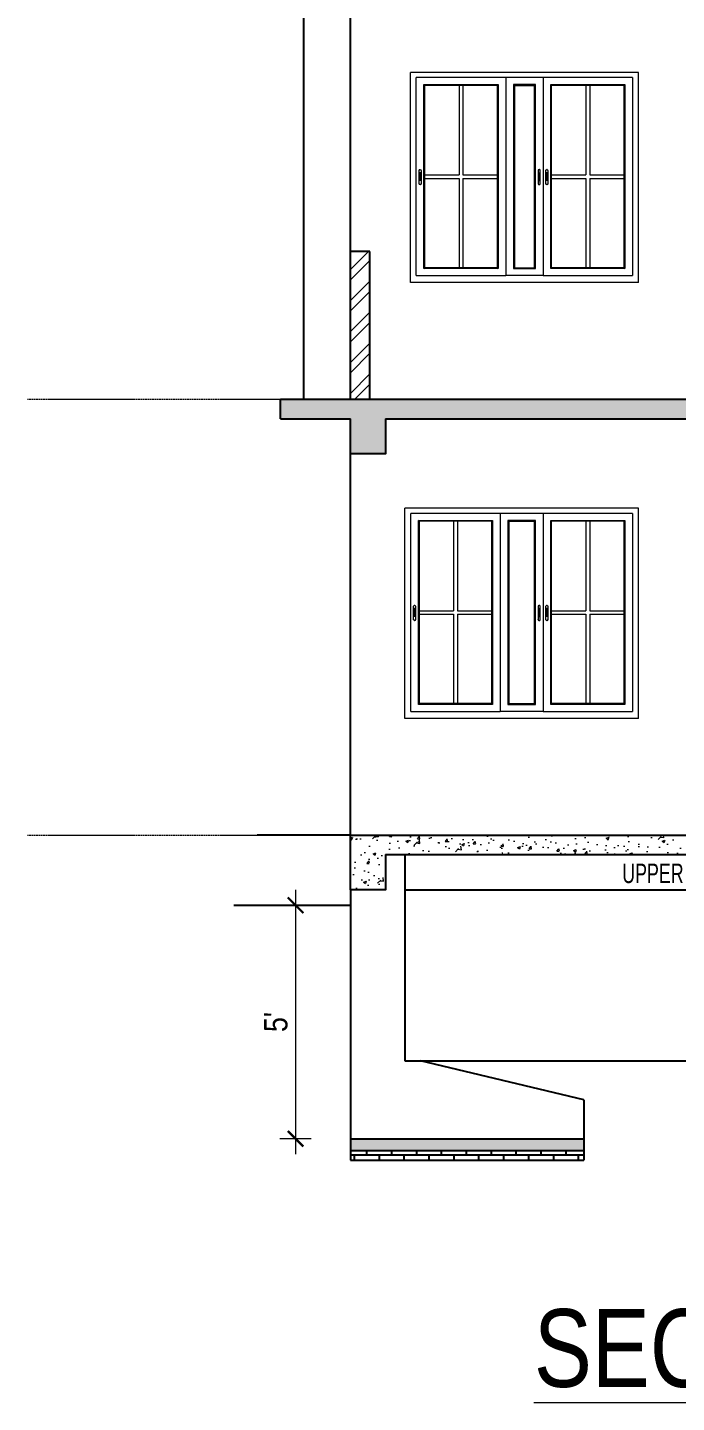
# Model space of a CAD drawing. Header units: inches. Extents: x -5058079 to -5054904, y -3262045 to -3259800.
# Drawn here: x -5055993 to -5055826.2, y -3261291.3 to -3260938 of the extents above; entities that cross this region are included whole.
import ezdxf

# ---------------------------------------------------------------- set-up
doc = ezdxf.new("R2010")
doc.units = ezdxf.units.IN
doc.header["$LTSCALE"] = 2
doc.header["$MEASUREMENT"] = 0
doc.header["$PDMODE"] = 34
doc.linetypes.add('ACAD_ISO02W100', pattern=[15, 12, -3])
doc.linetypes.add('CENTER', pattern=[2, 1.25, -0.25, 0.25, -0.25])
doc.layers.get('0').update_dxf_attribs({"linetype": 'CONTINUOUS'})
doc.layers.get('DEFPOINTS').update_dxf_attribs({"color": 141, "linetype": 'CONTINUOUS'})
for name, color, linetype, lineweight in [('Annotate-Bold.w', 187, 'CONTINUOUS', 18), ('DIM 1-100', 4, 'CONTINUOUS', 13), ('Door-Window', 47, 'CONTINUOUS', 15), ('HATCH', 60, 'ACAD_ISO02W100', 13), ('Text-100.w', 254, 'CONTINUOUS', 9), ('window', 4, 'CONTINUOUS', 13)]:
    doc.layers.add(name, color=color, linetype=linetype, lineweight=lineweight)
doc.styles.add('Arial', font='arial.ttf', dxfattribs={"width": 0.8, "height": 12})
doc.styles.get("Standard").update_dxf_attribs({"font": 'ARIALN.TTF'})
doc.dimstyles.new('1 by 96', dxfattribs={"dimtxt": 6, "dimasz": 4, "dimexe": 4, "dimexo": 4, "dimgap": 2, "dimtad": 1, "dimdec": 0, "dimzin": 0, "dimdsep": 46, "dimlunit": 4, "dimtxsty": 'Standard', "dimblk": 'ARCHTICK', "dimcen": 0, "dimdle": 4, "dimadec": 0, "dimazin": 0, "dimtfac": 1, "dimtdec": 0, "dimtix": 1, "dimtofl": 0, "dimtmove": 1, "dimatfit": 3, "dimldrblk": 'ARCHTICK', "dimfxl": 4, "dimfxlon": 1, "dimtolj": 1, "dimtzin": 0, "dimlwd": -1, "dimlwe": -1, "dimarcsym": 0})
pattern_1 = [(50, (2074.156, -4543.582), (7.172601826, -0.62752135), [0.75, -8.25]), (355, (2074.156, -4543.582), (-1.387513336, 7.521921337), [0.6, -6.6]), (100.45144446, (2074.7536, -4543.634), (5.785088467, 6.89439991), [0.63740192, -7.01142112]), (46.1842, (2074.156, -4541.582), (10.672413307, -1.655192808), [1.125, -12.375]), (96.63563549, (2075.045, -4541.72), (9.346619457, 9.741186008), [0.95610342, -10.5171376]), (351.184164, (2074.156, -4541.582), (9.34661945, 9.741186003), [0.9, -9.90000001]), (21, (2075.156, -4542.082), (5.969070521, -4.0261889067), [0.75, -8.25]), (326, (2075.156, -4542.082), (2.433153319, 7.2515004505), [0.6, -6.6]), (71.45144474, (2075.653, -4542.417), (8.402223767, 3.225311528), [0.6374019, -7.01142112]), (37.5, (2074.156, -4543.5817), (0.1215985532, 3.3289385383), [0, -6.52, 0, -6.7, 0, -6.625]), (7.5, (2074.156, -4543.5817), (2.6306953744, 3.9441171188), [0, -3.82, 0, -6.37, 0, -2.525]), (327.5, (2071.926, -4543.5817), (5.3382243617, -0.2255487173), [0, -2.5, 0, -7.8, 0, -10.35]), (317.5, (2070.926, -4543.5817), (5.8318616934, 1.0010498233), [0, -3.25, 0, -5.18, 0, -7.35])]

# ---------------------------------------------------------------- blocks, each defined once
blk = doc.blocks.new('_ArchTick')
at = {"color": 0, "linetype": 'ByBlock', "const_width": 0.15}
blk.add_lwpolyline([(-0.5, -0.5), (0.5, 0.5)], dxfattribs=at)
blk = doc.blocks.new('*D2310')
at = {"layer": 'DEFPOINTS', "color": 0, "ltscale": 0.5, "transparency": 16777216}
for p in [(-5055910.02, -3261163.58), (-5055924.12, -3261223.58), (-5055910.02, -3261223.58)]:
    blk.add_point(p, dxfattribs=at)
at = {"layer": 'DIM 1-100', "color": 0, "ltscale": 0.5, "transparency": 16777216}
for p, q in [((-5055924.12, -3261159.58), (-5055924.12, -3261227.58)), ((-5055920.12, -3261163.58), (-5055928.12, -3261163.58)), ((-5055920.12, -3261223.58), (-5055928.12, -3261223.58))]:
    blk.add_line(p, q, dxfattribs=at)
at = {"layer": 'DIM 1-100', "color": 0, "ltscale": 0.5, "transparency": 16777216, "xscale": 4, "yscale": 4, "zscale": 4}
for p, rotation in [((-5055924.12, -3261163.58), 90), ((-5055924.12, -3261223.58), 270)]:
    blk.add_blockref('_ArchTick', p, dxfattribs=dict(at, rotation=rotation))
at = {"layer": 'DIM 1-100', "color": 0, "ltscale": 0.5, "transparency": 16777216, "insert": (-5055929.17, -3261193.58), "char_height": 6, "attachment_point": 5, "rotation": 90}
blk.add_mtext("\\A1;5'", dxfattribs=at)

msp = doc.modelspace()

# ---------------------------------------------------------------- hatches: boundary and pattern name
at = {"ltscale": 0.5}
h = msp.add_hatch(dxfattribs=at)
h.set_pattern_fill('AR-CONC', color=256, style=0)
h.set_pattern_definition([(50, (-9348.9913, 49.0565), (7.172601826, -0.62752135), [0.75, -8.25]), (355, (-9348.991, 49.0565), (-1.387513336, 7.521921337), [0.6, -6.6]), (100.4514, (-9348.3936, 49.004), (5.785093817, 6.894395421), [0.6374019, -7.01142112]), (46.1842, (-9348.991, 51.0565), (10.672410486, -1.655190143), [1.125, -12.375]), (96.6356, (-9348.102, 50.919), (9.346627055, 9.741178709), [0.95610288, -10.51713]), (351.1842, (-9348.991, 51.057), (9.346619451, 9.74118601), [0.9, -9.9]), (21, (-9347.9913, 50.5565), (5.969070521, -4.0261889067), [0.75, -8.25]), (326, (-9347.991, 50.5565), (2.433153319, 7.2515004505), [0.6, -6.6]), (71.4514, (-9347.494, 50.221), (8.402226286, 3.225304967), [0.6374019, -7.01142112]), (37.5, (-9348.9913, 49.0565), (0.1215985532, 3.3289385383), [0, -6.52, 0, -6.7, 0, -6.625]), (7.5, (-9348.9913, 49.0565), (2.6306953744, 3.9441171188), [0, -3.82, 0, -6.37, 0, -2.525]), (327.5, (-9351.2213, 49.0565), (5.3382243617, -0.2255487173), [0, -2.5, 0, -7.8, 0, -10.35]), (317.5, (-9352.2213, 49.0565), (5.8318616934, 1.0010498233), [0, -3.25, 0, -5.18, 0, -7.35])])
h.paths.add_polyline_path([(-5055910.02, -3261223.58), (-5055910.02, -3261226.58), (-5055850.02, -3261226.58), (-5055850.02, -3261223.58)])
h.paths.add_polyline_path([(-5055733.1, -3261226.58), (-5055733.1, -3261223.58), (-5055817.1, -3261223.58), (-5055817.1, -3261226.58)])
h.paths.add_polyline_path([(-5055707.44, -3261223.58), (-5055707.44, -3261226.58), (-5055647.44, -3261226.58), (-5055647.44, -3261223.58)])
h = msp.add_hatch(dxfattribs=at)
h.set_pattern_fill('AR-B816', color=256, scale=0.4, style=0)
h.set_pattern_definition([(0, (-9348.9913, 49.0565), (0, 3.2), []), (90, (-9348.9913, 49.0565), (-3.2, 3.2), [3.2, -3.2])])
h.paths.add_polyline_path([(-5055850.02, -3261229.08), (-5055850.02, -3261226.58), (-5055910.02, -3261226.58), (-5055910.02, -3261229.08)])
h.paths.add_polyline_path([(-5055817.1, -3261226.58), (-5055817.1, -3261229.08), (-5055733.1, -3261229.08), (-5055733.1, -3261226.58)])
h.paths.add_polyline_path([(-5055707.44, -3261226.58), (-5055707.44, -3261229.08), (-5055647.44, -3261229.08), (-5055647.44, -3261226.58)])
at = {"layer": 'Door-Window', "linetype": 'ByBlock'}
h = msp.add_hatch(dxfattribs=at)
h.set_pattern_fill('AR-CONC', color=256)
h.set_pattern_definition(pattern_1)
h.paths.add_polyline_path([(-5055910.02, -3261047.58), (-5055901.02, -3261047.58), (-5055901.02, -3261038.58), (-5055779.6, -3261038.58), (-5055779.6, -3261047.58), (-5055770.6, -3261047.58), (-5055770.6, -3261038.58), (-5055763.96, -3261038.58), (-5055756.82, -3261033.58), (-5055928.02, -3261033.58), (-5055928.02, -3261038.58), (-5055910.02, -3261038.58)])
h = msp.add_hatch(dxfattribs=at)
h.set_pattern_fill('AR-CONC', color=256)
h.set_pattern_definition(pattern_1)
h.paths.add_polyline_path([(-5055910.02, -3261159.58), (-5055901.02, -3261159.58), (-5055901.02, -3261150.58), (-5055779.6, -3261150.58), (-5055779.6, -3261159.58), (-5055770.6, -3261159.58), (-5055770.6, -3261150.58), (-5055764.02, -3261150.58), (-5055756.88, -3261145.58), (-5055910.02, -3261145.58)])
at = {"layer": 'HATCH', "ltscale": 0.01}
h = msp.add_hatch(dxfattribs=at)
h.set_pattern_fill('ANSI32', color=256, scale=15, style=0)
h.set_pattern_definition([(45, (20758.7843, -1743.482), (-3.977475644, 3.977475644), []), (45, (20761.436, -1743.482), (-3.977475644, 3.977475644), [])])
h.paths.add_polyline_path([(-5055905.02, -3260995.58), (-5055910.02, -3260995.58), (-5055910.02, -3261033.58), (-5055905.02, -3261033.58)])

# ---------------------------------------------------------------- linework, layer by layer
at = {"ltscale": 0.5}
for p, q in [((-5055922.02, -3261033.58), (-5055922.02, -3260926.58)), ((-5055910.02, -3261033.58), (-5055910.02, -3260926.58)), ((-5055905.02, -3260995.58), (-5055910.02, -3260995.58)), ((-5055905.02, -3261033.58), (-5055905.02, -3260995.58)), ((-5055928.02, -3261033.58), (-5055765.54, -3261033.58)), ((-5055928.02, -3261038.58), (-5055928.02, -3261033.58)), ((-5055928.02, -3261038.58), (-5055910.02, -3261038.58)), ((-5055910.02, -3261145.58), (-5055910.02, -3261038.58)), ((-5055901.02, -3261038.58), (-5055779.6, -3261038.58)), ((-5055910.02, -3261145.58), (-5055934.02, -3261145.58)), ((-5055910.02, -3261145.58), (-5055765.6, -3261145.58)), ((-5055901.02, -3261150.58), (-5055779.6, -3261150.58)), ((-5055896.02, -3261150.58), (-5055896.02, -3261203.58)), ((-5055910.02, -3261159.58), (-5055910.02, -3261229.08)), ((-5055896.02, -3261159.58), (-5055782.1, -3261159.58)), ((-5055940.02, -3261163.58), (-5055910.02, -3261163.58)), ((-5055896.02, -3261203.58), (-5055892.02, -3261203.58)), ((-5055896.02, -3261203.58), (-5055782.1, -3261203.58)), ((-5055850.02, -3261213.58), (-5055892.02, -3261203.58)), ((-5055850.02, -3261213.58), (-5055850.02, -3261223.58)), ((-5055910.02, -3261223.58), (-5055850.02, -3261223.58)), ((-5055850.02, -3261223.58), (-5055850.02, -3261229.08)), ((-5055910.02, -3261226.58), (-5055850.02, -3261226.58)), ((-5055910.02, -3261229.08), (-5055850.02, -3261229.08)), ((-5055910.02, -3261229.08), (-5055850.02, -3261229.08))]:
    msp.add_line(p, q, dxfattribs=at)
for points in [[(-5055901.02, -3261038.58), (-5055901.02, -3261047.58), (-5055910.02, -3261047.58), (-5055910.02, -3261038.58)], [(-5055901.02, -3261150.58), (-5055901.02, -3261159.58), (-5055910.02, -3261159.58), (-5055910.02, -3261145.58), (-5055901.02, -3261145.58)]]:
    msp.add_lwpolyline(points, dxfattribs=at)
at = {"layer": 'Annotate-Bold.w', "linetype": 'CENTER', "ltscale": 0.01}
for p, q in [((-5055993.01, -3261033.58), (-5055604.24, -3261033.58)), ((-5055993.01, -3261145.58), (-5055604.24, -3261145.58))]:
    msp.add_line(p, q, dxfattribs=at)
at = {"layer": 'window'}
for p, q in [((-5055894.6, -3261003.58), (-5055894.6, -3260949.58)), ((-5055836.02, -3260949.58), (-5055894.6, -3260949.58)), ((-5055836.02, -3261003.58), (-5055836.02, -3260949.58)), ((-5055893.1, -3261001.8), (-5055893.1, -3260950.91)), ((-5055837.52, -3260950.91), (-5055893.1, -3260950.91)), ((-5055891.13, -3261000), (-5055891.13, -3260952.71)), ((-5055891.13, -3260952.71), (-5055872.06, -3260952.71)), ((-5055890.89, -3260952.93), (-5055891.13, -3260952.71)), ((-5055890.89, -3260999.78), (-5055890.89, -3260952.93)), ((-5055872.31, -3260952.93), (-5055890.89, -3260952.93)), ((-5055882.09, -3260952.93), (-5055882.09, -3260975.91)), ((-5055881.11, -3260952.93), (-5055881.11, -3260975.91)), ((-5055872.31, -3260952.93), (-5055872.06, -3260952.71)), ((-5055872.31, -3260952.93), (-5055872.31, -3260999.78)), ((-5055872.06, -3260952.71), (-5055872.06, -3261000)), ((-5055870.1, -3260950.91), (-5055870.1, -3261001.8)), ((-5055862.49, -3260952.71), (-5055868.13, -3260952.71)), ((-5055868.13, -3260952.71), (-5055868.13, -3261000)), ((-5055867.89, -3260952.93), (-5055868.13, -3260952.71)), ((-5055867.89, -3260952.93), (-5055867.89, -3260999.78)), ((-5055867.89, -3260952.93), (-5055862.73, -3260952.93)), ((-5055862.73, -3260952.93), (-5055862.49, -3260952.71)), ((-5055862.73, -3260999.78), (-5055862.73, -3260952.93)), ((-5055862.49, -3261000), (-5055862.49, -3260952.71)), ((-5055860.52, -3260950.91), (-5055860.52, -3261001.8)), ((-5055858.56, -3261000), (-5055858.56, -3260952.71)), ((-5055858.56, -3260952.71), (-5055839.49, -3260952.71)), ((-5055858.31, -3260952.93), (-5055858.56, -3260952.71)), ((-5055858.31, -3260999.78), (-5055858.31, -3260952.93)), ((-5055839.73, -3260952.93), (-5055858.31, -3260952.93)), ((-5055849.51, -3260952.93), (-5055849.51, -3260975.91)), ((-5055848.53, -3260952.93), (-5055848.53, -3260975.91)), ((-5055839.73, -3260952.93), (-5055839.49, -3260952.71)), ((-5055839.73, -3260952.93), (-5055839.73, -3260999.78)), ((-5055839.49, -3260952.71), (-5055839.49, -3261000)), ((-5055837.52, -3260950.91), (-5055837.52, -3261001.8)), ((-5055892.37, -3260974.75), (-5055892.36, -3260974.72)), ((-5055892.37, -3260974.79), (-5055892.36, -3260974.72)), ((-5055892.37, -3260974.79), (-5055892.37, -3260974.75)), ((-5055892.37, -3260978.18), (-5055892.37, -3260974.79)), ((-5055892.36, -3260974.72), (-5055892.34, -3260974.69)), ((-5055892.34, -3260974.69), (-5055892.32, -3260974.66)), ((-5055892.29, -3260974.63), (-5055892.32, -3260974.66)), ((-5055892.26, -3260974.61), (-5055892.29, -3260974.63)), ((-5055892.27, -3260975.46), (-5055892.28, -3260975.48)), ((-5055892.28, -3260975.48), (-5055892.28, -3260975.51)), ((-5055892.26, -3260975.44), (-5055892.27, -3260975.46)), ((-5055892.26, -3260974.61), (-5055892.22, -3260974.59)), ((-5055892.25, -3260975.42), (-5055892.26, -3260975.44)), ((-5055892.23, -3260975.4), (-5055892.25, -3260975.42)), ((-5055892.21, -3260975.39), (-5055892.23, -3260975.4)), ((-5055892.19, -3260974.58), (-5055892.22, -3260974.59)), ((-5055892.18, -3260975.37), (-5055892.21, -3260975.39)), ((-5055892.14, -3260974.57), (-5055892.19, -3260974.58)), ((-5055892.16, -3260975.37), (-5055892.18, -3260975.37)), ((-5055892.13, -3260975.36), (-5055892.16, -3260975.37)), ((-5055892.1, -3260974.57), (-5055892.14, -3260974.57)), ((-5055892.1, -3260975.36), (-5055892.13, -3260975.36)), ((-5055892.06, -3260974.57), (-5055892.1, -3260974.57)), ((-5055892.07, -3260975.36), (-5055892.1, -3260975.36)), ((-5055892.05, -3260975.37), (-5055892.07, -3260975.36)), ((-5055892.06, -3260974.57), (-5055892.02, -3260974.58)), ((-5055892.02, -3260975.37), (-5055892.05, -3260975.37)), ((-5055892.02, -3260974.58), (-5055891.98, -3260974.59)), ((-5055892, -3260975.39), (-5055892.02, -3260975.37)), ((-5055891.97, -3260975.4), (-5055892, -3260975.39)), ((-5055891.98, -3260974.59), (-5055891.94, -3260974.61)), ((-5055891.95, -3260975.42), (-5055891.97, -3260975.4)), ((-5055891.94, -3260975.44), (-5055891.95, -3260975.42)), ((-5055891.94, -3260974.61), (-5055891.91, -3260974.63)), ((-5055891.93, -3260975.46), (-5055891.94, -3260975.44)), ((-5055891.92, -3260975.48), (-5055891.93, -3260975.46)), ((-5055891.92, -3260975.51), (-5055891.92, -3260975.48)), ((-5055891.91, -3260974.63), (-5055891.88, -3260974.66)), ((-5055891.86, -3260974.69), (-5055891.88, -3260974.66)), ((-5055891.84, -3260974.72), (-5055891.86, -3260974.69)), ((-5055891.84, -3260974.75), (-5055891.84, -3260974.72)), ((-5055891.84, -3260974.75), (-5055891.83, -3260974.79)), ((-5055891.83, -3260974.79), (-5055891.83, -3260978.18)), ((-5055861.78, -3260974.75), (-5055861.79, -3260974.79)), ((-5055861.79, -3260974.79), (-5055861.79, -3260978.18)), ((-5055861.77, -3260974.72), (-5055861.78, -3260974.75)), ((-5055861.76, -3260974.69), (-5055861.77, -3260974.72)), ((-5055861.74, -3260974.66), (-5055861.76, -3260974.69)), ((-5055861.71, -3260974.63), (-5055861.74, -3260974.66)), ((-5055861.68, -3260974.61), (-5055861.71, -3260974.63)), ((-5055861.7, -3260975.48), (-5055861.69, -3260975.46)), ((-5055861.7, -3260975.51), (-5055861.7, -3260975.48)), ((-5055861.69, -3260975.46), (-5055861.68, -3260975.44)), ((-5055861.64, -3260974.59), (-5055861.68, -3260974.61)), ((-5055861.68, -3260975.44), (-5055861.66, -3260975.42)), ((-5055861.66, -3260975.42), (-5055861.65, -3260975.4)), ((-5055861.65, -3260975.4), (-5055861.62, -3260975.39)), ((-5055861.6, -3260974.58), (-5055861.64, -3260974.59)), ((-5055861.62, -3260975.39), (-5055861.6, -3260975.37)), ((-5055861.56, -3260974.57), (-5055861.6, -3260974.58)), ((-5055861.6, -3260975.37), (-5055861.57, -3260975.37)), ((-5055861.57, -3260975.37), (-5055861.55, -3260975.36)), ((-5055861.52, -3260974.57), (-5055861.56, -3260974.57)), ((-5055861.55, -3260975.36), (-5055861.52, -3260975.36)), ((-5055861.47, -3260974.57), (-5055861.52, -3260974.57)), ((-5055861.52, -3260975.36), (-5055861.49, -3260975.36)), ((-5055861.49, -3260975.36), (-5055861.46, -3260975.37)), ((-5055861.43, -3260974.58), (-5055861.47, -3260974.57)), ((-5055861.46, -3260975.37), (-5055861.43, -3260975.37)), ((-5055861.39, -3260974.59), (-5055861.43, -3260974.58)), ((-5055861.43, -3260975.37), (-5055861.41, -3260975.39)), ((-5055861.41, -3260975.39), (-5055861.39, -3260975.4)), ((-5055861.36, -3260974.61), (-5055861.39, -3260974.59)), ((-5055861.39, -3260975.4), (-5055861.37, -3260975.42)), ((-5055861.37, -3260975.42), (-5055861.36, -3260975.44)), ((-5055861.33, -3260974.63), (-5055861.36, -3260974.61)), ((-5055861.36, -3260975.44), (-5055861.34, -3260975.46)), ((-5055861.34, -3260975.46), (-5055861.34, -3260975.48)), ((-5055861.34, -3260975.48), (-5055861.34, -3260975.51)), ((-5055861.3, -3260974.66), (-5055861.33, -3260974.63)), ((-5055861.28, -3260974.69), (-5055861.3, -3260974.66)), ((-5055861.26, -3260974.72), (-5055861.28, -3260974.69)), ((-5055861.25, -3260974.75), (-5055861.26, -3260974.72)), ((-5055861.25, -3260974.79), (-5055861.26, -3260974.72)), ((-5055861.25, -3260974.79), (-5055861.25, -3260974.75)), ((-5055861.25, -3260978.18), (-5055861.25, -3260974.79)), ((-5055859.8, -3260974.79), (-5055859.78, -3260974.72)), ((-5055859.8, -3260974.79), (-5055859.79, -3260974.75)), ((-5055859.8, -3260978.18), (-5055859.8, -3260974.79)), ((-5055859.79, -3260974.75), (-5055859.78, -3260974.72)), ((-5055859.78, -3260974.72), (-5055859.77, -3260974.69)), ((-5055859.77, -3260974.69), (-5055859.74, -3260974.66)), ((-5055859.72, -3260974.63), (-5055859.74, -3260974.66)), ((-5055859.68, -3260974.61), (-5055859.72, -3260974.63)), ((-5055859.7, -3260975.46), (-5055859.71, -3260975.48)), ((-5055859.71, -3260975.48), (-5055859.71, -3260975.51)), ((-5055859.69, -3260975.44), (-5055859.7, -3260975.46)), ((-5055859.67, -3260975.42), (-5055859.69, -3260975.44)), ((-5055859.68, -3260974.61), (-5055859.65, -3260974.59)), ((-5055859.65, -3260975.4), (-5055859.67, -3260975.42)), ((-5055859.61, -3260974.58), (-5055859.65, -3260974.59)), ((-5055859.63, -3260975.39), (-5055859.65, -3260975.4)), ((-5055859.61, -3260975.37), (-5055859.63, -3260975.39)), ((-5055859.57, -3260974.57), (-5055859.61, -3260974.58)), ((-5055859.58, -3260975.37), (-5055859.61, -3260975.37)), ((-5055859.55, -3260975.36), (-5055859.58, -3260975.37)), ((-5055859.53, -3260974.57), (-5055859.57, -3260974.57)), ((-5055859.53, -3260975.36), (-5055859.55, -3260975.36)), ((-5055859.48, -3260974.57), (-5055859.53, -3260974.57)), ((-5055859.5, -3260975.36), (-5055859.53, -3260975.36)), ((-5055859.47, -3260975.37), (-5055859.5, -3260975.36)), ((-5055859.48, -3260974.57), (-5055859.44, -3260974.58)), ((-5055859.44, -3260975.37), (-5055859.47, -3260975.37)), ((-5055859.44, -3260974.58), (-5055859.4, -3260974.59)), ((-5055859.42, -3260975.39), (-5055859.44, -3260975.37)), ((-5055859.4, -3260975.4), (-5055859.42, -3260975.39)), ((-5055859.4, -3260974.59), (-5055859.37, -3260974.61)), ((-5055859.38, -3260975.42), (-5055859.4, -3260975.4)), ((-5055859.36, -3260975.44), (-5055859.38, -3260975.42)), ((-5055859.37, -3260974.61), (-5055859.33, -3260974.63)), ((-5055859.35, -3260975.46), (-5055859.36, -3260975.44)), ((-5055859.35, -3260975.48), (-5055859.35, -3260975.46)), ((-5055859.34, -3260975.51), (-5055859.35, -3260975.48)), ((-5055859.33, -3260974.63), (-5055859.31, -3260974.66)), ((-5055859.29, -3260974.69), (-5055859.31, -3260974.66)), ((-5055859.27, -3260974.72), (-5055859.29, -3260974.69)), ((-5055859.26, -3260974.75), (-5055859.27, -3260974.72)), ((-5055859.26, -3260974.75), (-5055859.26, -3260974.79)), ((-5055859.26, -3260974.79), (-5055859.26, -3260978.18)), ((-5055892.37, -3260978.21), (-5055892.37, -3260978.18)), ((-5055892.36, -3260978.25), (-5055892.37, -3260978.21)), ((-5055892.36, -3260978.25), (-5055892.34, -3260978.28)), ((-5055892.34, -3260978.28), (-5055892.32, -3260978.31)), ((-5055892.32, -3260978.31), (-5055892.29, -3260978.34)), ((-5055892.26, -3260978.36), (-5055892.29, -3260978.34)), ((-5055892.28, -3260975.51), (-5055892.28, -3260977.21)), ((-5055892.28, -3260977.24), (-5055892.28, -3260977.21)), ((-5055892.27, -3260977.26), (-5055892.28, -3260977.24)), ((-5055892.26, -3260977.28), (-5055892.27, -3260977.26)), ((-5055892.25, -3260977.3), (-5055892.26, -3260977.28)), ((-5055892.22, -3260978.38), (-5055892.26, -3260978.36)), ((-5055892.23, -3260977.32), (-5055892.25, -3260977.3)), ((-5055892.21, -3260977.33), (-5055892.23, -3260977.32)), ((-5055892.22, -3260978.38), (-5055892.19, -3260978.39)), ((-5055892.18, -3260977.35), (-5055892.21, -3260977.33)), ((-5055892.14, -3260978.4), (-5055892.19, -3260978.39)), ((-5055892.16, -3260977.36), (-5055892.18, -3260977.35)), ((-5055892.13, -3260977.36), (-5055892.16, -3260977.36)), ((-5055892.1, -3260978.4), (-5055892.14, -3260978.4)), ((-5055892.1, -3260977.36), (-5055892.13, -3260977.36)), ((-5055892.07, -3260977.36), (-5055892.1, -3260977.36)), ((-5055892.1, -3260978.4), (-5055892.06, -3260978.4)), ((-5055892.05, -3260977.36), (-5055892.07, -3260977.36)), ((-5055892.06, -3260978.4), (-5055892.02, -3260978.39)), ((-5055892.02, -3260977.35), (-5055892.05, -3260977.36)), ((-5055892, -3260977.33), (-5055892.02, -3260977.35)), ((-5055891.98, -3260978.38), (-5055892.02, -3260978.39)), ((-5055891.97, -3260977.32), (-5055892, -3260977.33)), ((-5055891.94, -3260978.36), (-5055891.98, -3260978.38)), ((-5055891.95, -3260977.3), (-5055891.97, -3260977.32)), ((-5055891.94, -3260977.28), (-5055891.95, -3260977.3)), ((-5055891.93, -3260977.26), (-5055891.94, -3260977.28)), ((-5055891.94, -3260978.36), (-5055891.91, -3260978.34)), ((-5055891.92, -3260977.24), (-5055891.93, -3260977.26)), ((-5055891.92, -3260977.21), (-5055891.92, -3260975.51)), ((-5055891.92, -3260977.21), (-5055891.92, -3260977.24)), ((-5055891.91, -3260978.34), (-5055891.88, -3260978.31)), ((-5055891.88, -3260978.31), (-5055891.86, -3260978.28)), ((-5055891.84, -3260978.25), (-5055891.86, -3260978.28)), ((-5055891.84, -3260978.21), (-5055891.83, -3260978.18)), ((-5055891.83, -3260978.18), (-5055891.84, -3260978.25)), ((-5055891.84, -3260978.21), (-5055891.84, -3260978.25)), ((-5055890.89, -3260975.91), (-5055882.09, -3260975.91)), ((-5055890.89, -3260976.81), (-5055882.09, -3260976.81)), ((-5055882.09, -3260976.81), (-5055882.09, -3260999.78)), ((-5055881.11, -3260975.91), (-5055872.31, -3260975.91)), ((-5055881.11, -3260976.81), (-5055872.31, -3260976.81)), ((-5055881.11, -3260976.81), (-5055881.11, -3260999.78)), ((-5055861.78, -3260978.21), (-5055861.79, -3260978.18)), ((-5055861.79, -3260978.18), (-5055861.77, -3260978.25)), ((-5055861.78, -3260978.21), (-5055861.77, -3260978.25)), ((-5055861.77, -3260978.25), (-5055861.76, -3260978.28)), ((-5055861.76, -3260978.28), (-5055861.74, -3260978.31)), ((-5055861.74, -3260978.31), (-5055861.71, -3260978.34)), ((-5055861.71, -3260978.34), (-5055861.68, -3260978.36)), ((-5055861.7, -3260975.76), (-5055861.7, -3260975.51)), ((-5055861.7, -3260975.73), (-5055861.69, -3260975.71)), ((-5055861.7, -3260975.76), (-5055861.7, -3260975.73)), ((-5055861.7, -3260977.21), (-5055861.7, -3260975.76)), ((-5055861.7, -3260977.21), (-5055861.7, -3260977.24)), ((-5055861.7, -3260977.24), (-5055861.69, -3260977.26)), ((-5055861.69, -3260975.71), (-5055861.68, -3260975.69)), ((-5055861.69, -3260977.26), (-5055861.68, -3260977.28)), ((-5055861.68, -3260975.69), (-5055861.66, -3260975.67)), ((-5055861.68, -3260977.28), (-5055861.66, -3260977.3)), ((-5055861.68, -3260978.36), (-5055861.64, -3260978.38)), ((-5055861.66, -3260975.67), (-5055861.65, -3260975.65)), ((-5055861.66, -3260977.3), (-5055861.65, -3260977.32)), ((-5055861.65, -3260975.65), (-5055861.62, -3260975.64)), ((-5055861.65, -3260977.32), (-5055861.62, -3260977.33)), ((-5055861.64, -3260978.38), (-5055861.6, -3260978.39)), ((-5055861.62, -3260975.64), (-5055861.6, -3260975.62)), ((-5055861.62, -3260977.33), (-5055861.6, -3260977.35)), ((-5055861.6, -3260975.62), (-5055861.57, -3260975.61)), ((-5055861.6, -3260977.35), (-5055861.57, -3260977.36)), ((-5055861.6, -3260978.39), (-5055861.56, -3260978.4)), ((-5055861.57, -3260975.61), (-5055861.55, -3260975.61)), ((-5055861.57, -3260977.36), (-5055861.55, -3260977.36)), ((-5055861.56, -3260978.4), (-5055861.52, -3260978.4)), ((-5055861.55, -3260975.61), (-5055861.52, -3260975.61)), ((-5055861.55, -3260977.36), (-5055861.52, -3260977.36)), ((-5055861.52, -3260975.61), (-5055861.49, -3260975.61)), ((-5055861.52, -3260977.36), (-5055861.49, -3260977.36)), ((-5055861.52, -3260978.4), (-5055861.47, -3260978.4)), ((-5055861.49, -3260975.61), (-5055861.46, -3260975.61)), ((-5055861.49, -3260977.36), (-5055861.46, -3260977.36)), ((-5055861.47, -3260978.4), (-5055861.43, -3260978.39)), ((-5055861.46, -3260975.61), (-5055861.43, -3260975.62)), ((-5055861.46, -3260977.36), (-5055861.43, -3260977.35)), ((-5055861.43, -3260975.62), (-5055861.41, -3260975.64)), ((-5055861.43, -3260977.35), (-5055861.41, -3260977.33)), ((-5055861.43, -3260978.39), (-5055861.39, -3260978.38)), ((-5055861.41, -3260975.64), (-5055861.39, -3260975.65)), ((-5055861.41, -3260977.33), (-5055861.39, -3260977.32)), ((-5055861.39, -3260975.65), (-5055861.37, -3260975.67)), ((-5055861.39, -3260977.32), (-5055861.37, -3260977.3)), ((-5055861.39, -3260978.38), (-5055861.36, -3260978.36)), ((-5055861.37, -3260975.67), (-5055861.36, -3260975.69)), ((-5055861.37, -3260977.3), (-5055861.36, -3260977.28)), ((-5055861.36, -3260975.69), (-5055861.34, -3260975.71)), ((-5055861.36, -3260977.28), (-5055861.34, -3260977.26)), ((-5055861.36, -3260978.36), (-5055861.33, -3260978.34)), ((-5055861.34, -3260977.21), (-5055861.34, -3260975.51)), ((-5055861.34, -3260975.71), (-5055861.34, -3260975.73)), ((-5055861.34, -3260975.73), (-5055861.34, -3260975.76)), ((-5055861.34, -3260977.24), (-5055861.34, -3260977.21)), ((-5055861.34, -3260977.26), (-5055861.34, -3260977.24)), ((-5055861.33, -3260978.34), (-5055861.3, -3260978.31)), ((-5055861.3, -3260978.31), (-5055861.28, -3260978.28)), ((-5055861.28, -3260978.28), (-5055861.26, -3260978.25)), ((-5055861.26, -3260978.25), (-5055861.25, -3260978.21)), ((-5055861.25, -3260978.21), (-5055861.25, -3260978.18)), ((-5055859.79, -3260978.21), (-5055859.8, -3260978.18)), ((-5055859.78, -3260978.25), (-5055859.79, -3260978.21)), ((-5055859.78, -3260978.25), (-5055859.77, -3260978.28)), ((-5055859.77, -3260978.28), (-5055859.74, -3260978.31)), ((-5055859.74, -3260978.31), (-5055859.72, -3260978.34)), ((-5055859.68, -3260978.36), (-5055859.72, -3260978.34)), ((-5055859.71, -3260975.51), (-5055859.71, -3260977.21)), ((-5055859.71, -3260977.24), (-5055859.71, -3260977.21)), ((-5055859.7, -3260977.26), (-5055859.71, -3260977.24)), ((-5055859.69, -3260977.28), (-5055859.7, -3260977.26)), ((-5055859.67, -3260977.3), (-5055859.69, -3260977.28)), ((-5055859.65, -3260978.38), (-5055859.68, -3260978.36)), ((-5055859.65, -3260977.32), (-5055859.67, -3260977.3)), ((-5055859.63, -3260977.33), (-5055859.65, -3260977.32)), ((-5055859.65, -3260978.38), (-5055859.61, -3260978.39)), ((-5055859.61, -3260977.35), (-5055859.63, -3260977.33)), ((-5055859.58, -3260977.36), (-5055859.61, -3260977.35)), ((-5055859.57, -3260978.4), (-5055859.61, -3260978.39)), ((-5055859.55, -3260977.36), (-5055859.58, -3260977.36)), ((-5055859.53, -3260978.4), (-5055859.57, -3260978.4)), ((-5055859.53, -3260977.36), (-5055859.55, -3260977.36)), ((-5055859.5, -3260977.36), (-5055859.53, -3260977.36)), ((-5055859.53, -3260978.4), (-5055859.48, -3260978.4)), ((-5055859.47, -3260977.36), (-5055859.5, -3260977.36)), ((-5055859.48, -3260978.4), (-5055859.44, -3260978.39)), ((-5055859.44, -3260977.35), (-5055859.47, -3260977.36)), ((-5055859.42, -3260977.33), (-5055859.44, -3260977.35)), ((-5055859.4, -3260978.38), (-5055859.44, -3260978.39)), ((-5055859.4, -3260977.32), (-5055859.42, -3260977.33)), ((-5055859.38, -3260977.3), (-5055859.4, -3260977.32)), ((-5055859.37, -3260978.36), (-5055859.4, -3260978.38)), ((-5055859.36, -3260977.28), (-5055859.38, -3260977.3)), ((-5055859.37, -3260978.36), (-5055859.33, -3260978.34)), ((-5055859.35, -3260977.26), (-5055859.36, -3260977.28)), ((-5055859.34, -3260977.21), (-5055859.35, -3260977.24)), ((-5055859.35, -3260977.24), (-5055859.35, -3260977.26)), ((-5055859.34, -3260977.21), (-5055859.34, -3260975.51)), ((-5055859.33, -3260978.34), (-5055859.31, -3260978.31)), ((-5055859.31, -3260978.31), (-5055859.29, -3260978.28)), ((-5055859.27, -3260978.25), (-5055859.29, -3260978.28)), ((-5055859.26, -3260978.18), (-5055859.27, -3260978.25)), ((-5055859.26, -3260978.21), (-5055859.27, -3260978.25)), ((-5055859.26, -3260978.21), (-5055859.26, -3260978.18)), ((-5055858.31, -3260975.91), (-5055849.51, -3260975.91)), ((-5055858.31, -3260976.81), (-5055849.51, -3260976.81)), ((-5055849.51, -3260976.81), (-5055849.51, -3260999.78)), ((-5055848.53, -3260975.91), (-5055839.73, -3260975.91)), ((-5055848.53, -3260976.81), (-5055839.73, -3260976.81)), ((-5055848.53, -3260976.81), (-5055848.53, -3260999.78)), ((-5055891.13, -3261000), (-5055890.89, -3260999.78)), ((-5055872.06, -3261000), (-5055891.13, -3261000)), ((-5055872.31, -3260999.78), (-5055890.89, -3260999.78)), ((-5055872.31, -3260999.78), (-5055872.06, -3261000)), ((-5055867.89, -3260999.78), (-5055868.13, -3261000)), ((-5055868.13, -3261000), (-5055862.49, -3261000)), ((-5055867.89, -3260999.78), (-5055862.73, -3260999.78)), ((-5055862.49, -3261000), (-5055862.73, -3260999.78)), ((-5055858.56, -3261000), (-5055858.31, -3260999.78)), ((-5055839.49, -3261000), (-5055858.56, -3261000)), ((-5055839.73, -3260999.78), (-5055858.31, -3260999.78)), ((-5055839.73, -3260999.78), (-5055839.49, -3261000)), ((-5055836.02, -3261003.58), (-5055894.6, -3261003.58)), ((-5055893.1, -3261001.8), (-5055870.1, -3261001.8)), ((-5055860.52, -3261001.8), (-5055870.1, -3261001.8)), ((-5055860.52, -3261001.8), (-5055837.52, -3261001.8)), ((-5055896.02, -3261115.58), (-5055896.02, -3261061.58)), ((-5055836.02, -3261061.58), (-5055896.02, -3261061.58)), ((-5055894.52, -3261113.8), (-5055894.52, -3261062.91)), ((-5055837.52, -3261062.91), (-5055894.52, -3261062.91)), ((-5055871.52, -3261062.91), (-5055871.52, -3261113.8)), ((-5055860.52, -3261062.91), (-5055860.52, -3261113.8)), ((-5055837.52, -3261062.91), (-5055837.52, -3261113.8)), ((-5055836.02, -3261115.58), (-5055836.02, -3261061.58)), ((-5055892.56, -3261112), (-5055892.56, -3261064.71)), ((-5055892.56, -3261064.71), (-5055873.49, -3261064.71)), ((-5055892.31, -3261064.93), (-5055892.56, -3261064.71)), ((-5055892.31, -3261111.78), (-5055892.31, -3261064.93)), ((-5055873.73, -3261064.93), (-5055892.31, -3261064.93)), ((-5055883.51, -3261064.93), (-5055883.51, -3261087.91)), ((-5055882.53, -3261064.93), (-5055882.53, -3261087.91)), ((-5055873.73, -3261064.93), (-5055873.49, -3261064.71)), ((-5055873.73, -3261064.93), (-5055873.73, -3261111.78)), ((-5055873.49, -3261064.71), (-5055873.49, -3261112)), ((-5055862.49, -3261064.71), (-5055869.56, -3261064.71)), ((-5055869.56, -3261064.71), (-5055869.56, -3261112)), ((-5055869.31, -3261064.93), (-5055869.56, -3261064.71)), ((-5055869.31, -3261064.93), (-5055869.31, -3261111.78)), ((-5055869.31, -3261064.93), (-5055862.73, -3261064.93)), ((-5055862.73, -3261064.93), (-5055862.49, -3261064.71)), ((-5055862.73, -3261111.78), (-5055862.73, -3261064.93)), ((-5055862.49, -3261112), (-5055862.49, -3261064.71)), ((-5055858.56, -3261112), (-5055858.56, -3261064.71)), ((-5055858.56, -3261064.71), (-5055839.49, -3261064.71)), ((-5055858.31, -3261064.93), (-5055858.56, -3261064.71)), ((-5055858.31, -3261111.78), (-5055858.31, -3261064.93)), ((-5055839.73, -3261064.93), (-5055858.31, -3261064.93)), ((-5055849.51, -3261064.93), (-5055849.51, -3261087.91)), ((-5055848.53, -3261064.93), (-5055848.53, -3261087.91)), ((-5055839.73, -3261064.93), (-5055839.49, -3261064.71)), ((-5055839.73, -3261064.93), (-5055839.73, -3261111.78)), ((-5055839.49, -3261064.71), (-5055839.49, -3261112)), ((-5055893.8, -3261086.79), (-5055893.78, -3261086.72)), ((-5055893.8, -3261086.79), (-5055893.79, -3261086.75)), ((-5055893.8, -3261090.18), (-5055893.8, -3261086.79)), ((-5055893.79, -3261086.75), (-5055893.78, -3261086.72)), ((-5055893.78, -3261086.72), (-5055893.77, -3261086.69)), ((-5055893.77, -3261086.69), (-5055893.74, -3261086.66)), ((-5055893.72, -3261086.63), (-5055893.74, -3261086.66)), ((-5055893.68, -3261086.61), (-5055893.72, -3261086.63)), ((-5055893.7, -3261087.46), (-5055893.71, -3261087.48)), ((-5055893.71, -3261087.48), (-5055893.71, -3261087.51)), ((-5055893.71, -3261087.51), (-5055893.71, -3261089.21)), ((-5055893.69, -3261087.44), (-5055893.7, -3261087.46)), ((-5055893.67, -3261087.42), (-5055893.69, -3261087.44)), ((-5055893.68, -3261086.61), (-5055893.65, -3261086.59)), ((-5055893.65, -3261087.4), (-5055893.67, -3261087.42)), ((-5055893.61, -3261086.58), (-5055893.65, -3261086.59)), ((-5055893.63, -3261087.39), (-5055893.65, -3261087.4)), ((-5055893.61, -3261087.37), (-5055893.63, -3261087.39)), ((-5055893.57, -3261086.57), (-5055893.61, -3261086.58)), ((-5055893.58, -3261087.37), (-5055893.61, -3261087.37)), ((-5055893.55, -3261087.36), (-5055893.58, -3261087.37)), ((-5055893.53, -3261086.57), (-5055893.57, -3261086.57)), ((-5055893.53, -3261087.36), (-5055893.55, -3261087.36)), ((-5055893.48, -3261086.57), (-5055893.53, -3261086.57)), ((-5055893.5, -3261087.36), (-5055893.53, -3261087.36)), ((-5055893.47, -3261087.37), (-5055893.5, -3261087.36)), ((-5055893.48, -3261086.57), (-5055893.44, -3261086.58)), ((-5055893.44, -3261087.37), (-5055893.47, -3261087.37)), ((-5055893.44, -3261086.58), (-5055893.4, -3261086.59)), ((-5055893.42, -3261087.39), (-5055893.44, -3261087.37)), ((-5055893.4, -3261087.4), (-5055893.42, -3261087.39)), ((-5055893.4, -3261086.59), (-5055893.37, -3261086.61)), ((-5055893.38, -3261087.42), (-5055893.4, -3261087.4)), ((-5055893.36, -3261087.44), (-5055893.38, -3261087.42)), ((-5055893.37, -3261086.61), (-5055893.33, -3261086.63)), ((-5055893.35, -3261087.46), (-5055893.36, -3261087.44)), ((-5055893.35, -3261087.48), (-5055893.35, -3261087.46)), ((-5055893.34, -3261087.51), (-5055893.35, -3261087.48)), ((-5055893.34, -3261089.21), (-5055893.34, -3261087.51)), ((-5055893.33, -3261086.63), (-5055893.31, -3261086.66)), ((-5055893.29, -3261086.69), (-5055893.31, -3261086.66)), ((-5055893.27, -3261086.72), (-5055893.29, -3261086.69)), ((-5055893.26, -3261086.75), (-5055893.27, -3261086.72)), ((-5055893.26, -3261086.75), (-5055893.26, -3261086.79)), ((-5055893.26, -3261086.79), (-5055893.26, -3261090.18)), ((-5055892.31, -3261087.91), (-5055883.51, -3261087.91)), ((-5055882.53, -3261087.91), (-5055873.73, -3261087.91)), ((-5055861.78, -3261086.75), (-5055861.79, -3261086.79)), ((-5055861.79, -3261086.79), (-5055861.79, -3261090.18)), ((-5055861.77, -3261086.72), (-5055861.78, -3261086.75)), ((-5055861.76, -3261086.69), (-5055861.77, -3261086.72)), ((-5055861.74, -3261086.66), (-5055861.76, -3261086.69)), ((-5055861.71, -3261086.63), (-5055861.74, -3261086.66)), ((-5055861.68, -3261086.61), (-5055861.71, -3261086.63)), ((-5055861.7, -3261087.48), (-5055861.69, -3261087.46)), ((-5055861.7, -3261087.51), (-5055861.7, -3261087.48)), ((-5055861.7, -3261087.76), (-5055861.7, -3261087.51)), ((-5055861.7, -3261087.73), (-5055861.69, -3261087.71)), ((-5055861.7, -3261087.76), (-5055861.7, -3261087.73)), ((-5055861.7, -3261089.21), (-5055861.7, -3261087.76)), ((-5055861.69, -3261087.46), (-5055861.68, -3261087.44)), ((-5055861.69, -3261087.71), (-5055861.68, -3261087.69)), ((-5055861.64, -3261086.59), (-5055861.68, -3261086.61)), ((-5055861.68, -3261087.44), (-5055861.66, -3261087.42)), ((-5055861.68, -3261087.69), (-5055861.66, -3261087.67)), ((-5055861.66, -3261087.42), (-5055861.65, -3261087.4)), ((-5055861.66, -3261087.67), (-5055861.65, -3261087.65)), ((-5055861.65, -3261087.4), (-5055861.62, -3261087.39)), ((-5055861.65, -3261087.65), (-5055861.62, -3261087.64)), ((-5055861.6, -3261086.58), (-5055861.64, -3261086.59)), ((-5055861.62, -3261087.39), (-5055861.6, -3261087.37)), ((-5055861.62, -3261087.64), (-5055861.6, -3261087.62)), ((-5055861.56, -3261086.57), (-5055861.6, -3261086.58)), ((-5055861.6, -3261087.37), (-5055861.57, -3261087.37)), ((-5055861.6, -3261087.62), (-5055861.57, -3261087.61)), ((-5055861.57, -3261087.37), (-5055861.55, -3261087.36)), ((-5055861.57, -3261087.61), (-5055861.55, -3261087.61)), ((-5055861.52, -3261086.57), (-5055861.56, -3261086.57)), ((-5055861.55, -3261087.36), (-5055861.52, -3261087.36)), ((-5055861.55, -3261087.61), (-5055861.52, -3261087.61)), ((-5055861.47, -3261086.57), (-5055861.52, -3261086.57)), ((-5055861.52, -3261087.36), (-5055861.49, -3261087.36)), ((-5055861.52, -3261087.61), (-5055861.49, -3261087.61)), ((-5055861.49, -3261087.36), (-5055861.46, -3261087.37)), ((-5055861.49, -3261087.61), (-5055861.46, -3261087.61)), ((-5055861.43, -3261086.58), (-5055861.47, -3261086.57)), ((-5055861.46, -3261087.37), (-5055861.43, -3261087.37)), ((-5055861.46, -3261087.61), (-5055861.43, -3261087.62)), ((-5055861.39, -3261086.59), (-5055861.43, -3261086.58)), ((-5055861.43, -3261087.37), (-5055861.41, -3261087.39)), ((-5055861.43, -3261087.62), (-5055861.41, -3261087.64)), ((-5055861.41, -3261087.39), (-5055861.39, -3261087.4)), ((-5055861.41, -3261087.64), (-5055861.39, -3261087.65)), ((-5055861.36, -3261086.61), (-5055861.39, -3261086.59)), ((-5055861.39, -3261087.4), (-5055861.37, -3261087.42)), ((-5055861.39, -3261087.65), (-5055861.37, -3261087.67)), ((-5055861.37, -3261087.42), (-5055861.36, -3261087.44)), ((-5055861.37, -3261087.67), (-5055861.36, -3261087.69)), ((-5055861.33, -3261086.63), (-5055861.36, -3261086.61)), ((-5055861.36, -3261087.44), (-5055861.34, -3261087.46)), ((-5055861.36, -3261087.69), (-5055861.34, -3261087.71)), ((-5055861.34, -3261087.46), (-5055861.34, -3261087.48)), ((-5055861.34, -3261087.48), (-5055861.34, -3261087.51)), ((-5055861.34, -3261089.21), (-5055861.34, -3261087.51)), ((-5055861.34, -3261087.71), (-5055861.34, -3261087.73)), ((-5055861.34, -3261087.73), (-5055861.34, -3261087.76)), ((-5055861.3, -3261086.66), (-5055861.33, -3261086.63)), ((-5055861.28, -3261086.69), (-5055861.3, -3261086.66)), ((-5055861.26, -3261086.72), (-5055861.28, -3261086.69)), ((-5055861.25, -3261086.75), (-5055861.26, -3261086.72)), ((-5055861.25, -3261086.79), (-5055861.26, -3261086.72)), ((-5055861.25, -3261086.79), (-5055861.25, -3261086.75)), ((-5055861.25, -3261090.18), (-5055861.25, -3261086.79)), ((-5055859.8, -3261086.79), (-5055859.78, -3261086.72)), ((-5055859.8, -3261086.79), (-5055859.79, -3261086.75)), ((-5055859.8, -3261090.18), (-5055859.8, -3261086.79)), ((-5055859.79, -3261086.75), (-5055859.78, -3261086.72)), ((-5055859.78, -3261086.72), (-5055859.77, -3261086.69)), ((-5055859.77, -3261086.69), (-5055859.74, -3261086.66)), ((-5055859.72, -3261086.63), (-5055859.74, -3261086.66)), ((-5055859.68, -3261086.61), (-5055859.72, -3261086.63)), ((-5055859.7, -3261087.46), (-5055859.71, -3261087.48)), ((-5055859.71, -3261087.48), (-5055859.71, -3261087.51)), ((-5055859.71, -3261087.51), (-5055859.71, -3261089.21)), ((-5055859.69, -3261087.44), (-5055859.7, -3261087.46)), ((-5055859.67, -3261087.42), (-5055859.69, -3261087.44)), ((-5055859.68, -3261086.61), (-5055859.65, -3261086.59)), ((-5055859.65, -3261087.4), (-5055859.67, -3261087.42)), ((-5055859.61, -3261086.58), (-5055859.65, -3261086.59)), ((-5055859.63, -3261087.39), (-5055859.65, -3261087.4)), ((-5055859.61, -3261087.37), (-5055859.63, -3261087.39)), ((-5055859.57, -3261086.57), (-5055859.61, -3261086.58)), ((-5055859.58, -3261087.37), (-5055859.61, -3261087.37)), ((-5055859.55, -3261087.36), (-5055859.58, -3261087.37)), ((-5055859.53, -3261086.57), (-5055859.57, -3261086.57)), ((-5055859.53, -3261087.36), (-5055859.55, -3261087.36)), ((-5055859.48, -3261086.57), (-5055859.53, -3261086.57)), ((-5055859.5, -3261087.36), (-5055859.53, -3261087.36)), ((-5055859.47, -3261087.37), (-5055859.5, -3261087.36)), ((-5055859.48, -3261086.57), (-5055859.44, -3261086.58)), ((-5055859.44, -3261087.37), (-5055859.47, -3261087.37)), ((-5055859.44, -3261086.58), (-5055859.4, -3261086.59)), ((-5055859.42, -3261087.39), (-5055859.44, -3261087.37)), ((-5055859.4, -3261087.4), (-5055859.42, -3261087.39)), ((-5055859.4, -3261086.59), (-5055859.37, -3261086.61)), ((-5055859.38, -3261087.42), (-5055859.4, -3261087.4)), ((-5055859.36, -3261087.44), (-5055859.38, -3261087.42)), ((-5055859.37, -3261086.61), (-5055859.33, -3261086.63)), ((-5055859.35, -3261087.46), (-5055859.36, -3261087.44)), ((-5055859.35, -3261087.48), (-5055859.35, -3261087.46)), ((-5055859.34, -3261087.51), (-5055859.35, -3261087.48)), ((-5055859.34, -3261089.21), (-5055859.34, -3261087.51)), ((-5055859.33, -3261086.63), (-5055859.31, -3261086.66)), ((-5055859.29, -3261086.69), (-5055859.31, -3261086.66)), ((-5055859.27, -3261086.72), (-5055859.29, -3261086.69)), ((-5055859.26, -3261086.75), (-5055859.27, -3261086.72)), ((-5055859.26, -3261086.75), (-5055859.26, -3261086.79)), ((-5055859.26, -3261086.79), (-5055859.26, -3261090.18)), ((-5055858.31, -3261087.91), (-5055849.51, -3261087.91)), ((-5055848.53, -3261087.91), (-5055839.73, -3261087.91)), ((-5055893.79, -3261090.21), (-5055893.8, -3261090.18)), ((-5055893.78, -3261090.25), (-5055893.79, -3261090.21)), ((-5055893.78, -3261090.25), (-5055893.77, -3261090.28)), ((-5055893.77, -3261090.28), (-5055893.74, -3261090.31)), ((-5055893.74, -3261090.31), (-5055893.72, -3261090.34)), ((-5055893.68, -3261090.36), (-5055893.72, -3261090.34)), ((-5055893.71, -3261089.24), (-5055893.71, -3261089.21)), ((-5055893.7, -3261089.26), (-5055893.71, -3261089.24)), ((-5055893.69, -3261089.28), (-5055893.7, -3261089.26)), ((-5055893.67, -3261089.3), (-5055893.69, -3261089.28)), ((-5055893.65, -3261090.38), (-5055893.68, -3261090.36)), ((-5055893.65, -3261089.32), (-5055893.67, -3261089.3)), ((-5055893.63, -3261089.33), (-5055893.65, -3261089.32)), ((-5055893.65, -3261090.38), (-5055893.61, -3261090.39)), ((-5055893.61, -3261089.35), (-5055893.63, -3261089.33)), ((-5055893.58, -3261089.36), (-5055893.61, -3261089.35)), ((-5055893.57, -3261090.4), (-5055893.61, -3261090.39)), ((-5055893.55, -3261089.36), (-5055893.58, -3261089.36)), ((-5055893.53, -3261090.4), (-5055893.57, -3261090.4)), ((-5055893.53, -3261089.36), (-5055893.55, -3261089.36)), ((-5055893.5, -3261089.36), (-5055893.53, -3261089.36)), ((-5055893.53, -3261090.4), (-5055893.48, -3261090.4)), ((-5055893.47, -3261089.36), (-5055893.5, -3261089.36)), ((-5055893.48, -3261090.4), (-5055893.44, -3261090.39)), ((-5055893.44, -3261089.35), (-5055893.47, -3261089.36)), ((-5055893.42, -3261089.33), (-5055893.44, -3261089.35)), ((-5055893.4, -3261090.38), (-5055893.44, -3261090.39)), ((-5055893.4, -3261089.32), (-5055893.42, -3261089.33)), ((-5055893.38, -3261089.3), (-5055893.4, -3261089.32)), ((-5055893.37, -3261090.36), (-5055893.4, -3261090.38)), ((-5055893.36, -3261089.28), (-5055893.38, -3261089.3)), ((-5055893.37, -3261090.36), (-5055893.33, -3261090.34)), ((-5055893.35, -3261089.26), (-5055893.36, -3261089.28)), ((-5055893.34, -3261089.21), (-5055893.35, -3261089.24)), ((-5055893.35, -3261089.24), (-5055893.35, -3261089.26)), ((-5055893.33, -3261090.34), (-5055893.31, -3261090.31)), ((-5055893.31, -3261090.31), (-5055893.29, -3261090.28)), ((-5055893.27, -3261090.25), (-5055893.29, -3261090.28)), ((-5055893.26, -3261090.18), (-5055893.27, -3261090.25)), ((-5055893.26, -3261090.21), (-5055893.27, -3261090.25)), ((-5055893.26, -3261090.21), (-5055893.26, -3261090.18)), ((-5055892.31, -3261088.81), (-5055883.51, -3261088.81)), ((-5055883.51, -3261088.81), (-5055883.51, -3261111.78)), ((-5055882.53, -3261088.81), (-5055873.73, -3261088.81)), ((-5055882.53, -3261088.81), (-5055882.53, -3261111.78)), ((-5055861.78, -3261090.21), (-5055861.79, -3261090.18)), ((-5055861.79, -3261090.18), (-5055861.77, -3261090.25)), ((-5055861.78, -3261090.21), (-5055861.77, -3261090.25)), ((-5055861.77, -3261090.25), (-5055861.76, -3261090.28)), ((-5055861.76, -3261090.28), (-5055861.74, -3261090.31)), ((-5055861.74, -3261090.31), (-5055861.71, -3261090.34)), ((-5055861.71, -3261090.34), (-5055861.68, -3261090.36)), ((-5055861.7, -3261089.21), (-5055861.7, -3261089.24)), ((-5055861.7, -3261089.24), (-5055861.69, -3261089.26)), ((-5055861.69, -3261089.26), (-5055861.68, -3261089.28)), ((-5055861.68, -3261089.28), (-5055861.66, -3261089.3)), ((-5055861.68, -3261090.36), (-5055861.64, -3261090.38)), ((-5055861.66, -3261089.3), (-5055861.65, -3261089.32)), ((-5055861.65, -3261089.32), (-5055861.62, -3261089.33)), ((-5055861.64, -3261090.38), (-5055861.6, -3261090.39)), ((-5055861.62, -3261089.33), (-5055861.6, -3261089.35)), ((-5055861.6, -3261089.35), (-5055861.57, -3261089.36)), ((-5055861.6, -3261090.39), (-5055861.56, -3261090.4)), ((-5055861.57, -3261089.36), (-5055861.55, -3261089.36)), ((-5055861.56, -3261090.4), (-5055861.52, -3261090.4)), ((-5055861.55, -3261089.36), (-5055861.52, -3261089.36)), ((-5055861.52, -3261089.36), (-5055861.49, -3261089.36)), ((-5055861.52, -3261090.4), (-5055861.47, -3261090.4)), ((-5055861.49, -3261089.36), (-5055861.46, -3261089.36)), ((-5055861.47, -3261090.4), (-5055861.43, -3261090.39)), ((-5055861.46, -3261089.36), (-5055861.43, -3261089.35)), ((-5055861.43, -3261089.35), (-5055861.41, -3261089.33)), ((-5055861.43, -3261090.39), (-5055861.39, -3261090.38)), ((-5055861.41, -3261089.33), (-5055861.39, -3261089.32)), ((-5055861.39, -3261089.32), (-5055861.37, -3261089.3)), ((-5055861.39, -3261090.38), (-5055861.36, -3261090.36)), ((-5055861.37, -3261089.3), (-5055861.36, -3261089.28)), ((-5055861.36, -3261089.28), (-5055861.34, -3261089.26)), ((-5055861.36, -3261090.36), (-5055861.33, -3261090.34)), ((-5055861.34, -3261089.24), (-5055861.34, -3261089.21)), ((-5055861.34, -3261089.26), (-5055861.34, -3261089.24)), ((-5055861.33, -3261090.34), (-5055861.3, -3261090.31)), ((-5055861.3, -3261090.31), (-5055861.28, -3261090.28)), ((-5055861.28, -3261090.28), (-5055861.26, -3261090.25)), ((-5055861.26, -3261090.25), (-5055861.25, -3261090.21)), ((-5055861.25, -3261090.21), (-5055861.25, -3261090.18)), ((-5055859.79, -3261090.21), (-5055859.8, -3261090.18)), ((-5055859.78, -3261090.25), (-5055859.79, -3261090.21)), ((-5055859.78, -3261090.25), (-5055859.77, -3261090.28)), ((-5055859.77, -3261090.28), (-5055859.74, -3261090.31)), ((-5055859.74, -3261090.31), (-5055859.72, -3261090.34)), ((-5055859.68, -3261090.36), (-5055859.72, -3261090.34)), ((-5055859.71, -3261089.24), (-5055859.71, -3261089.21)), ((-5055859.7, -3261089.26), (-5055859.71, -3261089.24)), ((-5055859.69, -3261089.28), (-5055859.7, -3261089.26)), ((-5055859.67, -3261089.3), (-5055859.69, -3261089.28)), ((-5055859.65, -3261090.38), (-5055859.68, -3261090.36)), ((-5055859.65, -3261089.32), (-5055859.67, -3261089.3)), ((-5055859.63, -3261089.33), (-5055859.65, -3261089.32)), ((-5055859.65, -3261090.38), (-5055859.61, -3261090.39)), ((-5055859.61, -3261089.35), (-5055859.63, -3261089.33)), ((-5055859.58, -3261089.36), (-5055859.61, -3261089.35)), ((-5055859.57, -3261090.4), (-5055859.61, -3261090.39)), ((-5055859.55, -3261089.36), (-5055859.58, -3261089.36)), ((-5055859.53, -3261090.4), (-5055859.57, -3261090.4)), ((-5055859.53, -3261089.36), (-5055859.55, -3261089.36)), ((-5055859.5, -3261089.36), (-5055859.53, -3261089.36)), ((-5055859.53, -3261090.4), (-5055859.48, -3261090.4)), ((-5055859.47, -3261089.36), (-5055859.5, -3261089.36)), ((-5055859.48, -3261090.4), (-5055859.44, -3261090.39)), ((-5055859.44, -3261089.35), (-5055859.47, -3261089.36)), ((-5055859.42, -3261089.33), (-5055859.44, -3261089.35)), ((-5055859.4, -3261090.38), (-5055859.44, -3261090.39)), ((-5055859.4, -3261089.32), (-5055859.42, -3261089.33)), ((-5055859.38, -3261089.3), (-5055859.4, -3261089.32)), ((-5055859.37, -3261090.36), (-5055859.4, -3261090.38)), ((-5055859.36, -3261089.28), (-5055859.38, -3261089.3)), ((-5055859.37, -3261090.36), (-5055859.33, -3261090.34)), ((-5055859.35, -3261089.26), (-5055859.36, -3261089.28)), ((-5055859.34, -3261089.21), (-5055859.35, -3261089.24)), ((-5055859.35, -3261089.24), (-5055859.35, -3261089.26)), ((-5055859.33, -3261090.34), (-5055859.31, -3261090.31)), ((-5055859.31, -3261090.31), (-5055859.29, -3261090.28)), ((-5055859.27, -3261090.25), (-5055859.29, -3261090.28)), ((-5055859.26, -3261090.18), (-5055859.27, -3261090.25)), ((-5055859.26, -3261090.21), (-5055859.27, -3261090.25)), ((-5055859.26, -3261090.21), (-5055859.26, -3261090.18)), ((-5055858.31, -3261088.81), (-5055849.51, -3261088.81)), ((-5055849.51, -3261088.81), (-5055849.51, -3261111.78)), ((-5055848.53, -3261088.81), (-5055839.73, -3261088.81)), ((-5055848.53, -3261088.81), (-5055848.53, -3261111.78)), ((-5055892.56, -3261112), (-5055892.31, -3261111.78)), ((-5055873.49, -3261112), (-5055892.56, -3261112)), ((-5055873.73, -3261111.78), (-5055892.31, -3261111.78)), ((-5055873.73, -3261111.78), (-5055873.49, -3261112)), ((-5055869.31, -3261111.78), (-5055869.56, -3261112)), ((-5055869.56, -3261112), (-5055862.49, -3261112)), ((-5055869.31, -3261111.78), (-5055862.73, -3261111.78)), ((-5055862.49, -3261112), (-5055862.73, -3261111.78)), ((-5055858.56, -3261112), (-5055858.31, -3261111.78)), ((-5055839.49, -3261112), (-5055858.56, -3261112)), ((-5055839.73, -3261111.78), (-5055858.31, -3261111.78)), ((-5055839.73, -3261111.78), (-5055839.49, -3261112)), ((-5055836.02, -3261115.58), (-5055896.02, -3261115.58)), ((-5055894.52, -3261113.8), (-5055871.52, -3261113.8)), ((-5055860.52, -3261113.8), (-5055871.52, -3261113.8)), ((-5055860.52, -3261113.8), (-5055837.52, -3261113.8))]:
    msp.add_line(p, q, dxfattribs=at)

# ---------------------------------------------------------------- texts
at = {"layer": 'Annotate-Bold.w', "ltscale": 0.005, "insert": (-5055820.96, -3261152.88), "char_height": 5, "width": 83.7036, "attachment_point": 2, "style": 'Arial'}
msp.add_mtext('\\A1;{\\fArial Narrow|b0|i0|c0|p34;UPPER TIE BEAM}', dxfattribs=at)
at = {"layer": 'Text-100.w', "insert": (-5055774.1, -3261267.35), "char_height": 20, "attachment_point": 2, "style": 'Arial'}
msp.add_mtext_dynamic_manual_height_columns('{\\LSECTION AT X-X}', width=940.9712, gutter_width=100, heights=[0], dxfattribs=at)

# ---------------------------------------------------------------- dimensions: what is measured, and where the dimension line sits
at = {"layer": 'DIM 1-100', "ltscale": 0.5}
dim = msp.add_linear_dim(base=(-5055924.12, -3261223.58), p1=(-5055910.02, -3261163.58), p2=(-5055910.02, -3261223.58), angle=90, dimstyle='1 by 96', dxfattribs=at)
dim.commit()
dim.dimension.update_dxf_attribs({"geometry": '*D2310', "text_midpoint": (-5055929.17, -3261193.58)})

doc.saveas('drawing.dxf')
